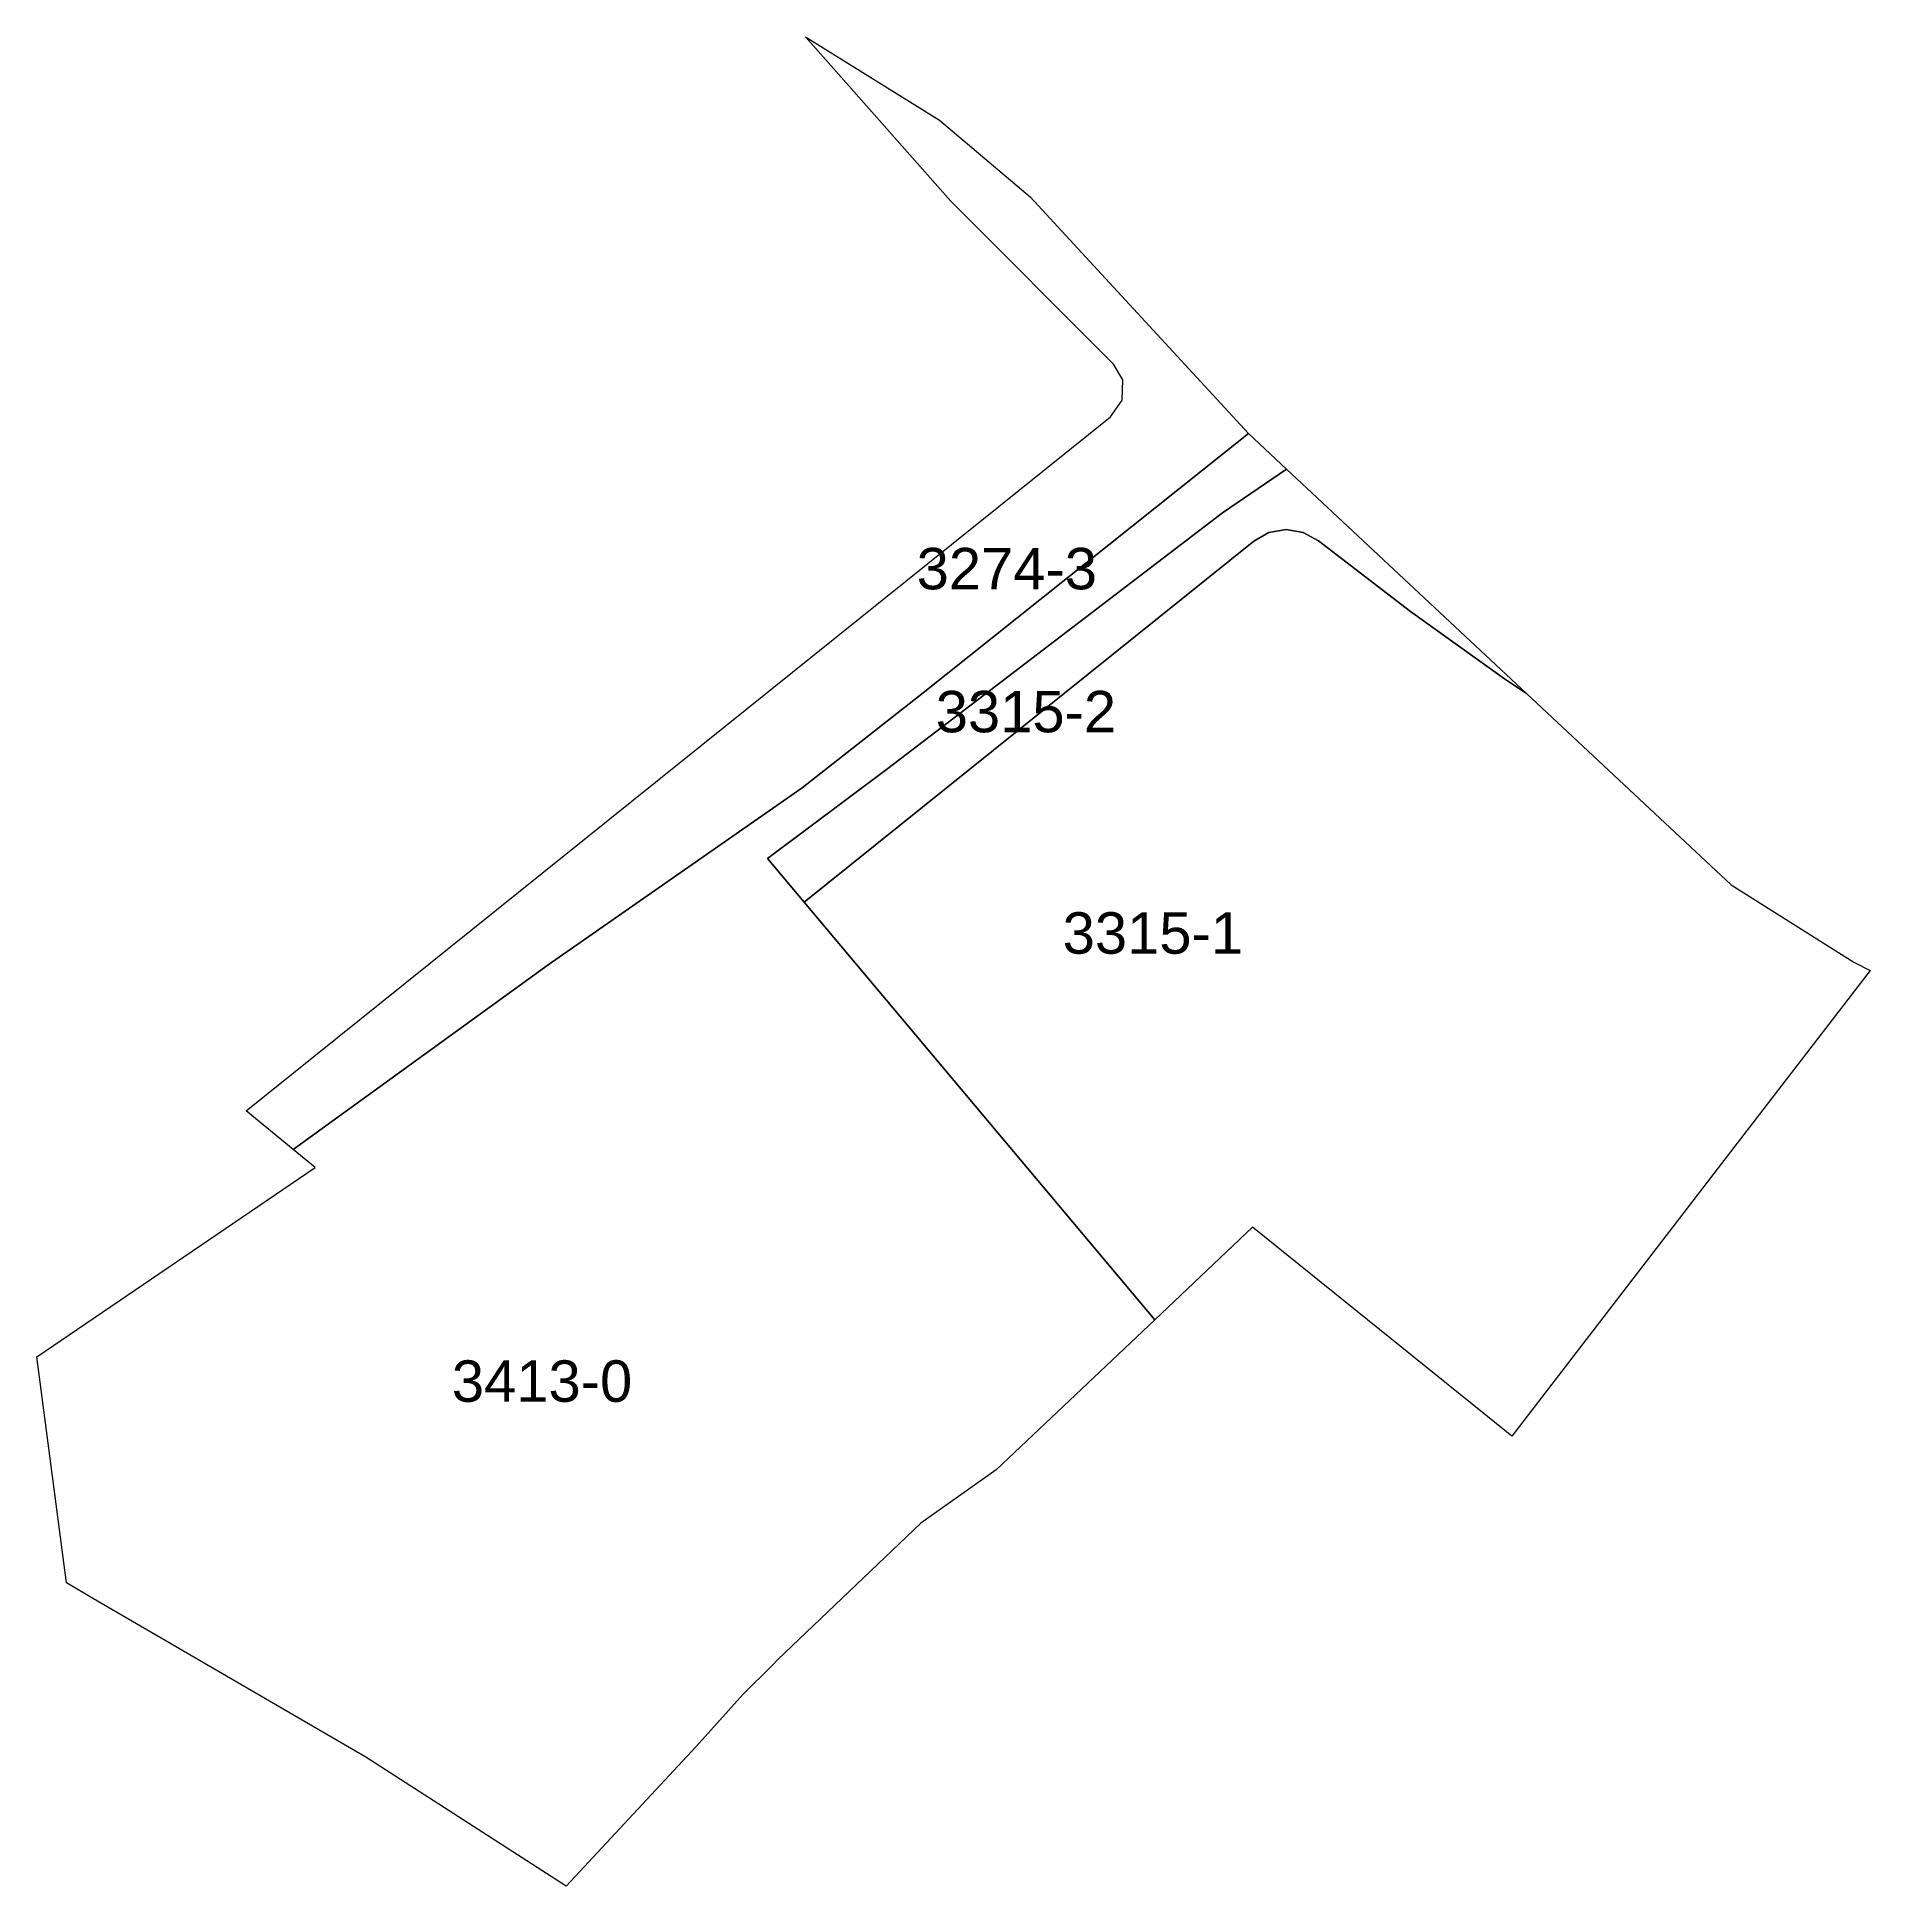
# Model space of a CAD drawing. Header units: metres. Extents: x 7511925.6 to 7512014, y 4692286.9 to 4692376.1.
import ezdxf

# ---------------------------------------------------------------- set-up
doc = ezdxf.new("R2010")
doc.units = ezdxf.units.M
doc.layers.add('0-PARCELAT', color=7, linetype='Continuous', lineweight=5)
doc.layers.add('Nr Parceles Baze', color=7, linetype='Continuous', lineweight=5)
doc.styles.get("Standard").update_dxf_attribs({"font": 'arial.ttf'})

msp = doc.modelspace()

# ---------------------------------------------------------------- linework, layer by layer
at = {"layer": '0-PARCELAT', "lineweight": 9, "flags": 128}
for points in [[(7511935.682, 4692324.288), (7511977.366, 4692357.776), (7511977.935, 4692358.579), (7511977.965, 4692359.554), (7511977.522, 4692360.323), (7511969.659, 4692368.194), (7511962.664, 4692376.104), (7511969.121, 4692372.097), (7511973.491, 4692368.387), (7511984.021, 4692356.967), (7511968.34, 4692344.458), (7511962.497, 4692339.88), (7511950.248, 4692331.332), (7511937.962, 4692322.418), (7511935.682, 4692324.288)], [(7511979.511, 4692314.209), (7511974.509, 4692309.474), (7511971.854, 4692306.961), (7511968.225, 4692304.387), (7511961.316, 4692297.794), (7511961.068, 4692297.547), (7511959.652, 4692296.14), (7511957.394, 4692293.622), (7511951.116, 4692286.887), (7511941.458, 4692293.101), (7511928.331, 4692300.748), (7511927.019, 4692301.512), (7511925.6, 4692312.428), (7511939.02, 4692321.55), (7511937.962, 4692322.418), (7511950.248, 4692331.332), (7511962.497, 4692339.88), (7511968.34, 4692344.458), (7511984.021, 4692356.967), (7511985.853, 4692355.253), (7511982.769, 4692353.148), (7511966.627, 4692340.808), (7511960.838, 4692336.459), (7511962.597, 4692334.363), (7511979.511, 4692314.209)], [(7511997.43, 4692344.426), (7511996.378, 4692345.129), (7511991.838, 4692348.388), (7511987.41, 4692351.797), (7511986.67, 4692352.2), (7511985.84, 4692352.337), (7511985.015, 4692352.192), (7511984.28, 4692351.78), (7511962.597, 4692334.363), (7511960.838, 4692336.459), (7511966.627, 4692340.808), (7511982.769, 4692353.148), (7511985.853, 4692355.253), (7511997.43, 4692344.426)], [(7511962.597, 4692334.363), (7511984.28, 4692351.78), (7511985.015, 4692352.192), (7511985.84, 4692352.337), (7511986.67, 4692352.2), (7511987.41, 4692351.797), (7511991.838, 4692348.388), (7511996.378, 4692345.129), (7511997.43, 4692344.426), (7512004.361, 4692337.945), (7512007.31, 4692335.187), (7512013.22, 4692331.467), (7512014.001, 4692331.061), (7512007.601, 4692322.736), (7511996.728, 4692308.593), (7511996.478, 4692308.808), (7511984.225, 4692318.67), (7511979.511, 4692314.209), (7511962.597, 4692334.363)]]:
    msp.add_lwpolyline(points, dxfattribs=at)

# ---------------------------------------------------------------- texts
at = {"layer": 'Nr Parceles Baze'}
for s, p in [('3274-3', (7511968.023, 4692349.452)), ('3315-2', (7511968.943, 4692342.553)), ('3315-1', (7511975.065, 4692331.871)), ('3413-0', (7511945.608, 4692310.251))]:
    msp.add_text(s, height=2, dxfattribs=at).set_placement(p)

doc.saveas('drawing.dxf')
